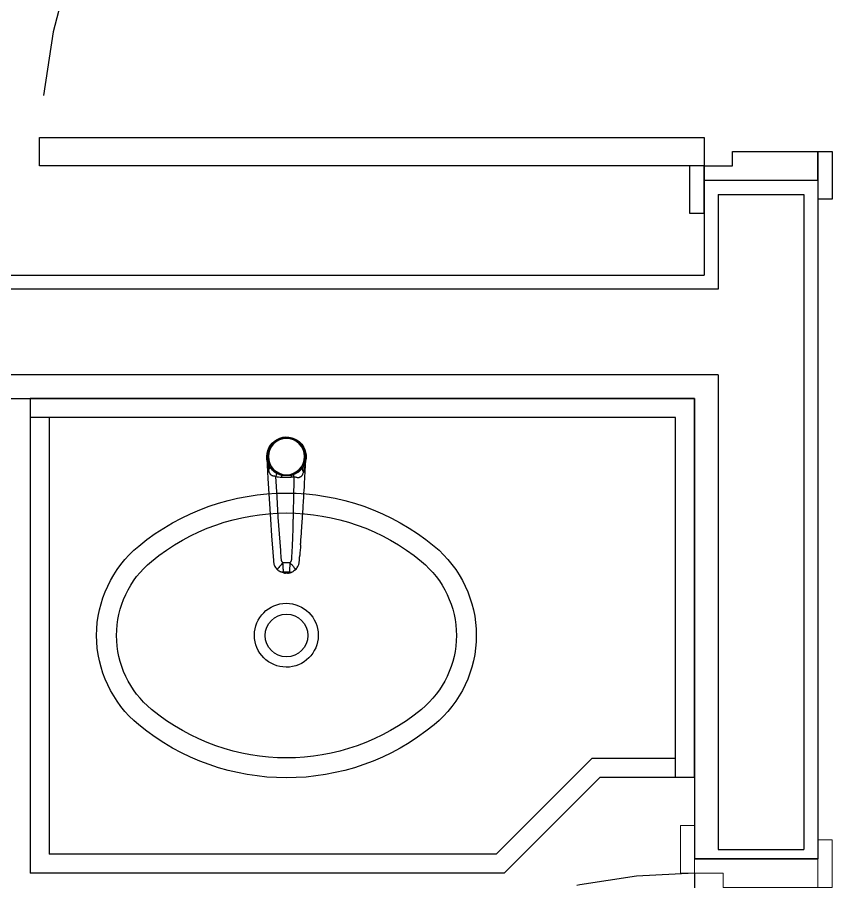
# Model space of a CAD drawing. Header units: millimetres. Extents: x 188.6 to 263.2, y 40.1 to 120.1.
# Drawn here: x 193.583 to 194.451, y 94.891 to 95.802 of the extents above; entities that cross this region are included whole.
import ezdxf

# ---------------------------------------------------------------- set-up
doc = ezdxf.new("R2010")
doc.units = ezdxf.units.MM
doc.linetypes.add('XREF-TIPO$0$HIDDEN2', pattern=[0.1875, 0.125, -0.0625])
doc.layers.add('ARQ', color=8, linetype='Continuous')

# ---------------------------------------------------------------- blocks, each defined once
blk = doc.blocks.new('XREF-TIPO$0$A$C281A5909')
at = {"color": 0}
for p, q in [((0.05, 0.755), (0.08, 0.755)), ((0.05, 0.155), (0.05, 0.755)), ((0.08, 0.755), (0.05, 0.755)), ((0.05, 0.755), (0.05, 0.155)), ((0.08, 0.755), (0.08, 0.155)), ((0.08, 0.155), (0.08, 0.755)), ((0.035, 0.015), (0.035, 0.155)), ((0.08, 0.155), (0.05, 0.155)), ((0.05, 0.155), (0.08, 0.155)), ((0.65, 0.155), (0.08, 0.155)), ((0.665, 0.025), (0.665, 0.155))]:
    blk.add_line(p, q, dxfattribs=at)
at = {"color": 0, "lineweight": 13}
for p, q in [((0, 0.155), (0, 0.17)), ((0, 0.17), (0.05, 0.17)), ((0.65, 0.155), (0.65, 0.17)), ((0.65, 0.17), (0.7, 0.17)), ((0.7, 0.17), (0.7, 0.155)), ((0, 0.155), (0.05, 0.155)), ((0.05, 0.155), (0.035, 0.155)), ((0.05, 0.155), (0.05, 0.125)), ((0.665, 0.155), (0.65, 0.155)), ((0.65, 0.125), (0.65, 0.155)), ((0.65, 0.155), (0.7, 0.155)), ((0.05, 0.125), (0.065, 0.125)), ((0.065, 0.125), (0.065, 0.025)), ((0.635, 0.025), (0.635, 0.125)), ((0.635, 0.125), (0.65, 0.125)), ((0.065, 0.025), (0.015, 0.025)), ((0.035, 0.025), (0.065, 0.025)), ((0.065, 0.025), (0.065, 0.01)), ((0.635, 0.025), (0.665, 0.025)), ((0.635, 0.01), (0.635, 0.025)), ((0.685, 0.025), (0.635, 0.025)), ((0.685, 0.025), (0.685, 0.01)), ((0.015, 0), (0.015, 0.015)), ((0.065, 0.01), (0.015, 0.01)), ((0.685, 0.01), (0.635, 0.01))]:
    blk.add_line(p, q, dxfattribs=at)
at = {"color": 0, "linetype": 'XREF-TIPO$0$HIDDEN2'}
blk.add_arc((0.05, 0.155), 0.6, 0, 90, dxfattribs=at)
blk = doc.blocks.new('XREF-TIPO$0$L59_p')
at = {"color": 252}
blk.add_lwpolyline([(0.15559, 0.09415, 0.358974), (-0.15559, 0.09415, 0.471698), (-0.15559, -0.09415, 0.358974), (0.15559, -0.09415, 0.471698)], format="xyb", close=True, dxfattribs=at)
for points in [[(0.14224, 0.07794, 0.358974), (-0.14224, 0.07794, 0.471698), (-0.14224, -0.07794, 0.358974), (0.14224, -0.07794, 0.471698)], [(0, 0.0225, 1), (0, -0.0225, 1)]]:
    blk.add_lwpolyline(points, format="xyb", close=True)
blk.add_lwpolyline([(0.0335, 0, 336.274616), (0.0335, -0.0004)], format="xyb")
blk = doc.blocks.new('XREF-TIPO$0$1198c35_p')
for p, q in [((-0.01142, 0.01112), (-0.01144, 0.01153)), ((-0.01141, 0.01109), (-0.01142, 0.01112)), ((0.02967, 0.01257), (0.02968, 0.01275)), ((0.02968, 0.01277), (0.02968, 0.01277)), ((0.00396, -0.00539), (0.00396, -0.00726)), ((0.00396, -0.00539), (0.01415, -0.00539)), ((0.01415, -0.00726), (0.00396, -0.00726)), ((0.01415, -0.00539), (0.01415, -0.00726)), ((0.00539, -0.09736), (0.01278, -0.09736)), ((0.02259, -0.09683), (0.02257, -0.097)), ((0.00608, -0.10751), (0.01208, -0.10751))]:
    blk.add_line(p, q)
for points in [[(-0.0088, -0.00253, 0), (-0.00959, 0.00023, 0), (-0.01024, 0.00302, 0), (-0.01088, 0.00654, 0), (-0.01117, 0.00863, 0), (-0.0113, 0.00982, 0), (-0.01136, 0.0105, 0), (-0.01139, 0.01076, 0), (-0.01139, 0.01084, 0), (-0.0114, 0.01092, 0), (-0.01141, 0.01099, 0), (-0.01141, 0.01102, 0), (-0.01141, 0.01105, 0), (-0.01141, 0.01107, 0), (-0.01141, 0.01109, 0), (-0.01142, 0.0111, 0), (-0.01142, 0.01111, 0), (-0.01142, 0.01112, 0)], [(-0.00771, -0.05162, 0), (-0.00777, -0.05077, 0), (-0.00784, -0.04962, 0), (-0.0079, -0.04877, 0), (-0.00796, -0.04786, 0), (-0.00797, -0.04762, 0), (-0.00799, -0.04736, 0), (-0.00801, -0.04711, 0), (-0.00802, -0.04684, 0), (-0.00804, -0.04658, 0), (-0.00806, -0.04631, 0), (-0.00824, -0.04351, 0), (-0.00841, -0.04086, 0), (-0.00857, -0.03838, 0), (-0.00872, -0.03606, 0), (-0.0088, -0.03467, 0), (-0.00891, -0.033, 0), (-0.00901, -0.03135, 0), (-0.00911, -0.02972, 0), (-0.00921, -0.02811, 0), (-0.00942, -0.0246, 0), (-0.00963, -0.02112, 0), (-0.00983, -0.01774, 0), (-0.01004, -0.01408, 0), (-0.01042, -0.00757, 0), (-0.01077, -0.0012, 0), (-0.0111, 0.00503, 0), (-0.01141, 0.01109, 0)], [(0.02966, 0.0125, 0), (0.02852, -0.0088, 0), (0.02726, -0.0301, 0), (0.0259, -0.05139, 0), (0.02469, -0.06893, 0), (0.0234, -0.08646, 0), (0.02272, -0.09523, 0), (0.02264, -0.0962, 0), (0.02261, -0.09664, 0), (0.02259, -0.09683, 0)], [(0.02966, 0.0125, 0), (0.02966, 0.0125, 0), (0.02966, 0.0125, 0), (0.02966, 0.01249, 0), (0.02966, 0.01248, 0), (0.02966, 0.01248, 0), (0.02966, 0.01247, 0), (0.02966, 0.01246, 0), (0.02966, 0.01244, 0), (0.02966, 0.01239, 0), (0.02965, 0.01234, 0), (0.02965, 0.01228, 0), (0.02964, 0.01212, 0), (0.02957, 0.01122, 0), (0.0295, 0.01031, 0), (0.02909, 0.00661, 0), (0.0285, 0.00291, 0), (0.02794, 0.00022, 0)], [(-0.00864, 0.00363, 0), (-0.00813, 0.00248, 0), (-0.00792, 0.0012, 0), (-0.00801, -0.00018, 0), (-0.0084, -0.00161, 0), (-0.0088, -0.00253, 0)], [(-0.00864, 0.00363, 0), (-0.00817, 0.00291, 0), (-0.00748, 0.00195, 0), (-0.00673, 0.00103, 0), (-0.00576, 0, 0), (-0.00471, -0.00095, 0), (-0.00352, -0.00188, 0), (-0.00226, -0.00273, 0), (-0.00138, -0.00325, 0), (-0.00047, -0.00373, 0), (0.00046, -0.00418, 0), (0.00142, -0.00458, 0)], [(0.01943, -0.00326, 0), (0.02053, -0.00258, 0), (0.02197, -0.00155, 0), (0.02333, -0.00041, 0), (0.02422, 0.00044, 0), (0.02505, 0.00135, 0), (0.02573, 0.00218, 0), (0.02636, 0.00305, 0), (0.02705, 0.00416, 0), (0.02766, 0.00532, 0)], [(0.02794, 0.00022, 0), (0.02771, -0.00069, 0), (0.02744, -0.00157, 0), (0.02711, -0.00243, 0), (0.0267, -0.00323, 0), (0.02639, -0.00372, 0), (0.02604, -0.00418, 0), (0.02578, -0.00447, 0), (0.02548, -0.00473, 0), (0.02517, -0.00498, 0), (0.02482, -0.0052, 0), (0.02445, -0.00539, 0), (0.02418, -0.0055, 0), (0.0239, -0.0056, 0), (0.02361, -0.00569, 0), (0.02325, -0.00578, 0), (0.02269, -0.00588, 0), (0.02211, -0.00596, 0), (0.02171, -0.00603, 0), (0.02132, -0.0061, 0), (0.02093, -0.00621, 0), (0.02075, -0.00628, 0), (0.02058, -0.00635, 0), (0.02042, -0.00643, 0), (0.02026, -0.00653, 0)], [(0.02766, 0.00532, 0), (0.02728, 0.00416, 0), (0.0272, 0.00289, 0), (0.02743, 0.00155, 0), (0.02794, 0.00022, 0)], [(0.00114, -0.00712, 0), (0.00114, -0.00712, 0), (0.00095, -0.00708, 0), (0.00076, -0.00706, 0), (0.00056, -0.00706, 0), (0.00026, -0.00707, 0), (-0.00005, -0.00711, 0), (-0.00083, -0.00726, 0), (-0.00162, -0.00741, 0), (-0.00215, -0.00749, 0), (-0.00267, -0.00755, 0), (-0.00303, -0.00757, 0), (-0.00338, -0.00757, 0), (-0.00372, -0.00756, 0), (-0.00398, -0.00754, 0), (-0.00424, -0.0075, 0), (-0.00454, -0.00744, 0), (-0.00483, -0.00737, 0), (-0.00512, -0.00727, 0), (-0.00553, -0.0071, 0), (-0.00592, -0.00688, 0), (-0.00614, -0.00674, 0), (-0.00635, -0.00658, 0), (-0.00675, -0.00624, 0), (-0.00708, -0.00589, 0), (-0.00738, -0.0055, 0), (-0.00766, -0.0051, 0), (-0.00804, -0.00442, 0), (-0.00837, -0.0037, 0), (-0.00859, -0.00313, 0), (-0.0088, -0.00253, 0)], [(0.00114, -0.00712, 0), (0.00124, -0.01027, 0), (0.00133, -0.01363, 0), (0.00142, -0.0172, 0), (0.00151, -0.02097, 0), (0.00159, -0.02447, 0), (0.00166, -0.02812, 0), (0.00169, -0.02926, 0), (0.00171, -0.03025, 0), (0.00173, -0.03124, 0), (0.00175, -0.03224, 0), (0.00177, -0.03323, 0), (0.00187, -0.03887, 0), (0.00198, -0.04452, 0), (0.002, -0.04563, 0), (0.00203, -0.04674, 0), (0.00205, -0.04785, 0), (0.00207, -0.04896, 0), (0.0021, -0.05006, 0), (0.00212, -0.05116, 0), (0.00215, -0.05227, 0), (0.00217, -0.05337, 0), (0.00226, -0.0572, 0), (0.00236, -0.0609, 0), (0.00247, -0.06445, 0), (0.00257, -0.06787, 0), (0.00267, -0.07076, 0), (0.00278, -0.07354, 0), (0.0028, -0.07425, 0), (0.00283, -0.07495, 0), (0.00286, -0.07564, 0), (0.00289, -0.07633, 0), (0.00292, -0.07701, 0), (0.00295, -0.07768, 0), (0.00304, -0.07978, 0), (0.00314, -0.08185, 0), (0.00324, -0.08389, 0), (0.00335, -0.08589, 0), (0.00346, -0.08787, 0), (0.00357, -0.08982, 0), (0.0036, -0.09021, 0), (0.00362, -0.0906, 0), (0.00365, -0.09099, 0), (0.00367, -0.09137, 0), (0.00369, -0.09174, 0), (0.00372, -0.09212, 0), (0.00374, -0.09249, 0), (0.00377, -0.09286, 0), (0.00379, -0.09326, 0), (0.00382, -0.09361, 0), (0.00384, -0.09391, 0), (0.00387, -0.09417, 0), (0.00388, -0.09437, 0), (0.00391, -0.09458, 0), (0.00394, -0.09479, 0), (0.00398, -0.09498, 0), (0.00402, -0.09516, 0), (0.00407, -0.09533, 0), (0.00412, -0.09549, 0), (0.00418, -0.09563, 0), (0.00434, -0.09596, 0), (0.00452, -0.09628, 0), (0.00471, -0.09658, 0), (0.00492, -0.09686, 0), (0.00515, -0.09712, 0), (0.00539, -0.09736, 0)], [(0.01278, -0.09736, 0), (0.01309, -0.09705, 0), (0.01337, -0.09672, 0), (0.01362, -0.09637, 0), (0.01385, -0.09599, 0), (0.014, -0.09568, 0), (0.01414, -0.09536, 0), (0.01429, -0.09482, 0), (0.01437, -0.09426, 0), (0.01441, -0.0937, 0), (0.01445, -0.09313, 0), (0.01513, -0.08439, 0), (0.01642, -0.0669, 0), (0.01762, -0.0494, 0), (0.01899, -0.02797, 0), (0.02026, -0.00653, 0)], [(0.02026, -0.00653, 0), (0.01877, -0.00685, 0), (0.01725, -0.00708, 0), (0.01571, -0.00722, 0), (0.01415, -0.00726, 0)], [(0.01943, -0.00326, 0), (0.01988, -0.00507, 0), (0.02026, -0.00653, 0)], [(-0.00583, -0.07845, 0), (-0.00589, -0.07765, 0), (-0.00592, -0.07716, 0), (-0.00596, -0.07666, 0), (-0.006, -0.07616, 0), (-0.00604, -0.07564, 0), (-0.00607, -0.07513, 0), (-0.0061, -0.07482, 0), (-0.00612, -0.0745, 0), (-0.00614, -0.07418, 0), (-0.00626, -0.07258, 0), (-0.00638, -0.07088, 0), (-0.00651, -0.06906, 0), (-0.00664, -0.06718, 0), (-0.00678, -0.06519, 0), (-0.00692, -0.06318, 0), (-0.00704, -0.06143, 0), (-0.00717, -0.05966, 0), (-0.00729, -0.05788, 0), (-0.00741, -0.05609, 0), (-0.00744, -0.05557, 0), (-0.00748, -0.05505, 0), (-0.00749, -0.05492, 0), (-0.00749, -0.05482, 0), (-0.00751, -0.05465, 0), (-0.00752, -0.05442, 0), (-0.00755, -0.05397, 0), (-0.00759, -0.05338, 0), (-0.00764, -0.05266, 0), (-0.0077, -0.05179, 0), (-0.00771, -0.05162, 0)], [(-0.00392, -0.09917, 0), (-0.00398, -0.09894, 0), (-0.00411, -0.09844, 0), (-0.00423, -0.09792, 0), (-0.00428, -0.09765, 0), (-0.00429, -0.09754, 0), (-0.0043, -0.09748, 0), (-0.00431, -0.09746, 0), (-0.00431, -0.09744, 0), (-0.00431, -0.09743, 0), (-0.00431, -0.09743, 0), (-0.00431, -0.09743, 0), (-0.00431, -0.09743, 0), (-0.00431, -0.09743, 0), (-0.00431, -0.09743, 0), (-0.00431, -0.09743, 0), (-0.00447, -0.09616, 0), (-0.00453, -0.09542, 0), (-0.00459, -0.09472, 0), (-0.00465, -0.09395, 0), (-0.0047, -0.09325, 0), (-0.00476, -0.09255, 0), (-0.00481, -0.09183, 0), (-0.00486, -0.09127, 0), (-0.0049, -0.09072, 0), (-0.00494, -0.09016, 0), (-0.00498, -0.08969, 0)], [(-0.00024, -0.10489, 0), (-0.00103, -0.1041, 0), (-0.00175, -0.10325, 0), (-0.0024, -0.10234, 0), (-0.00297, -0.10138, 0), (-0.00331, -0.10071, 0), (-0.0036, -0.10006, 0), (-0.00383, -0.09942, 0), (-0.00392, -0.09917, 0)], [(0.00539, -0.09736, 0), (0.00503, -0.09774, 0), (0.00466, -0.09814, 0), (0.00429, -0.09854, 0), (0.00391, -0.09896, 0), (0.00353, -0.09939, 0), (0.00316, -0.09982, 0), (0.00278, -0.10026, 0), (0.00242, -0.10069, 0), (0.00207, -0.10111, 0), (0.00174, -0.10153, 0), (0.00142, -0.10194, 0), (0.00113, -0.10232, 0), (0.00086, -0.10269, 0), (0.00061, -0.10303, 0), (0.0004, -0.10335, 0), (0.00021, -0.10364, 0), (0.00005, -0.10391, 0), (-0.00007, -0.10414, 0), (-0.00017, -0.10434, 0), (-0.00024, -0.10451, 0), (-0.00027, -0.10465, 0), (-0.00029, -0.10476, 0), (-0.00028, -0.10484, 0), (-0.00024, -0.10489, 0)], [(0.00539, -0.09736, 0), (0.00543, -0.09809, 0), (0.00548, -0.09883, 0), (0.00552, -0.09957, 0), (0.00557, -0.10031, 0), (0.00561, -0.10097, 0), (0.00565, -0.10162, 0), (0.0057, -0.10231, 0), (0.00574, -0.10298, 0), (0.00579, -0.10362, 0), (0.00583, -0.10422, 0), (0.00586, -0.10463, 0), (0.00589, -0.10501, 0), (0.00591, -0.10537, 0), (0.00595, -0.10585, 0), (0.00598, -0.10627, 0), (0.00601, -0.10665, 0), (0.00603, -0.10694, 0), (0.00605, -0.10718, 0), (0.00607, -0.10737, 0), (0.00608, -0.10751, 0)], [(0.01208, -0.10751, 0), (0.01209, -0.10739, 0), (0.01211, -0.10722, 0), (0.01212, -0.10702, 0), (0.01214, -0.10678, 0), (0.01217, -0.10646, 0), (0.0122, -0.10609, 0), (0.01223, -0.10568, 0), (0.01226, -0.10522, 0), (0.0123, -0.10472, 0), (0.01234, -0.10418, 0), (0.01238, -0.1036, 0), (0.01242, -0.103, 0), (0.01246, -0.10237, 0), (0.01249, -0.10197, 0), (0.01254, -0.10127, 0), (0.01258, -0.10055, 0), (0.01263, -0.09981, 0), (0.01267, -0.09908, 0), (0.01271, -0.09856, 0), (0.01274, -0.09805, 0), (0.01278, -0.09736, 0)], [(0.01278, -0.09736, 0), (0.01376, -0.09842, 0), (0.01471, -0.0995, 0), (0.0156, -0.10055, 0), (0.01641, -0.10155, 0), (0.0171, -0.10246, 0), (0.01767, -0.10327, 0), (0.01808, -0.10394, 0), (0.01834, -0.10445, 0), (0.01842, -0.10479, 0), (0.01838, -0.10493, 0)], [(0.02219, -0.09887, 0), (0.02219, -0.09887, 0), (0.02191, -0.0997, 0), (0.02155, -0.10058, 0), (0.02112, -0.10143, 0), (0.02055, -0.10237, 0), (0.01991, -0.10327, 0), (0.01918, -0.10413, 0), (0.01838, -0.10493, 0)], [(0.02257, -0.097, 0), (0.02257, -0.097, 0), (0.02251, -0.09747, 0), (0.02243, -0.09794, 0), (0.02232, -0.09841, 0), (0.02219, -0.09887, 0), (0.02219, -0.09887, 0)], [(0.00608, -0.10751, 0), (0.00469, -0.10745, 0), (0.00334, -0.10714, 0), (0.00207, -0.1066, 0), (0.00155, -0.10629, 0)], [(0.00594, -0.10815, 0), (0.00559, -0.10807, 0), (0.00505, -0.10792, 0), (0.00453, -0.10775, 0), (0.00403, -0.10757, 0), (0.00355, -0.10737, 0), (0.00301, -0.10712, 0), (0.0025, -0.10685, 0), (0.00206, -0.10661, 0)], [(0.00608, -0.10751, 0), (0.00644, -0.10772, 0), (0.00687, -0.10793, 0), (0.00722, -0.10807, 0), (0.00742, -0.10814, 0), (0.00765, -0.1082, 0), (0.00783, -0.10825, 0), (0.00792, -0.10827, 0), (0.00803, -0.10828, 0), (0.00807, -0.10829, 0)], [(0.00807, -0.10829, 0), (0.00705, -0.10835, 0), (0.00704, -0.10834, 0)], [(0.00704, -0.10834, 0), (0.00801, -0.10843, 0), (0.00876, -0.10845, 0), (0.00952, -0.10845, 0), (0.01027, -0.10842, 0), (0.01103, -0.10835, 0)], [(0.00807, -0.10829, 0), (0.00825, -0.10832, 0), (0.00843, -0.10835, 0), (0.00851, -0.10836, 0), (0.00859, -0.10837, 0), (0.00868, -0.10838, 0), (0.00877, -0.10839, 0), (0.00886, -0.1084, 0), (0.0089, -0.1084, 0), (0.00894, -0.1084, 0), (0.00899, -0.1084, 0), (0.00903, -0.1084, 0), (0.00907, -0.1084, 0), (0.00912, -0.1084, 0), (0.00918, -0.1084, 0), (0.00923, -0.10839, 0), (0.00928, -0.10839, 0), (0.00941, -0.10838, 0), (0.00953, -0.10837, 0), (0.00965, -0.10835, 0), (0.00976, -0.10834, 0), (0.01005, -0.10829, 0)], [(0.01005, -0.10829, 0), (0.01019, -0.10827, 0), (0.01032, -0.10824, 0), (0.01045, -0.10821, 0), (0.01067, -0.10815, 0), (0.01087, -0.10809, 0), (0.01106, -0.10803, 0), (0.01136, -0.1079, 0), (0.01163, -0.10777, 0), (0.01208, -0.10751, 0)], [(0.01103, -0.10835, 0), (0.01005, -0.10829, 0)], [(0.01208, -0.10751, 0), (0.01348, -0.10745, 0), (0.01483, -0.10714, 0), (0.01609, -0.1066, 0), (0.01661, -0.10629, 0)], [(0.01838, -0.10493, 0), (0.018, -0.10526, 0), (0.01761, -0.10558, 0), (0.01721, -0.10588, 0), (0.01707, -0.10598, 0), (0.01697, -0.10605, 0), (0.01687, -0.10612, 0), (0.01676, -0.10619, 0), (0.01672, -0.10622, 0), (0.01668, -0.10625, 0), (0.01664, -0.10627, 0), (0.01663, -0.10628, 0), (0.01662, -0.10628, 0), (0.01661, -0.10629, 0)]]:
    blk.add_polyline3d(points)
blk.add_circle((0.00905, 0.01435), 0.01905)
for centre, radius, start, end in [((0.00905, 0.01435), 0.02069, 0, 211.20826), ((0.00905, 0.01435), 0.02039, 284.46664, 255.53336), ((0.00905, 0.01435), 0.01954, 0, 180), ((0.00905, 0.01435), 0.01954, 180, 0), ((0.00905, 0.01435), 0.01954, 180, 270), ((0.00905, 0.01435), 0.01954, 270, 0), ((0.00905, 0.01435), 0.02069, 334.10447, 0), ((-0.56805, 0.05513), 0.57259, 353.75954, 354.01498), ((0.0039, 0.01927), 0.02653, 264.04055, 270.13401), ((0.00895, 0.01453), 0.02054, 248.47374, 255.93241), ((0.00916, 0.01452), 0.02053, 284.0619, 300.00272), ((3.00949, 0.1438), 3.0235, 184.21554, 184.42916), ((0.00892, -0.09499), 0.01349, 227.24072, 236.8896), ((0.00835, -0.09754), 0.01089, 257.22833, 263.09632), ((0.00981, -0.09756), 0.01086, 276.44562, 282.36143), ((0.00922, -0.09493), 0.01355, 282.40009, 303.03323)]:
    blk.add_arc(centre, radius, start, end)
blk = doc.blocks.new('XREF-TIPO$0$A$C2D591F4F')
at = {"color": 0}
blk.add_blockref('XREF-TIPO$0$L59_p', (0.2, 0.209), dxfattribs=at)
at = {"color": 0, "rotation": 180}
blk.add_blockref('XREF-TIPO$0$1198c35_p', (0.20905, 0.03499), dxfattribs=at)
blk = doc.blocks.new('XREF-TIPO$0$A$C6B2603DF')
at = {"color": 0}
for p, q in [((0.00075, 0.7), (0.50075, 0.7)), ((0.50075, 0.20075), (0.50075, 0.7)), ((0.02075, 0.68), (0.48075, 0.68)), ((0.48075, 0.20903), (0.48075, 0.68)), ((0.38, 0.10828), (0.48075, 0.20903)), ((0.4, 0.1), (0.50075, 0.20075)), ((0.38, 0.02), (0.38, 0.10828)), ((0.4, 0), (0.4, 0.1))]:
    blk.add_line(p, q, dxfattribs=at)
for points in [[(0.4, 0), (0.00075, 0), (0.00075, 0.7)], [(0.4, 0.02), (0.02075, 0.02), (0.02075, 0.7)]]:
    blk.add_lwpolyline(points, dxfattribs=at)
at = {"color": 0, "rotation": 270}
blk.add_blockref('XREF-TIPO$0$A$C2D591F4F', (0.04137, 0.63), dxfattribs=at)
blk = doc.blocks.new('XREF-TIPO$0$PORTA 70')
at = {"color": 0}
for p, q in [((36.26651, 23.8835), (36.28151, 23.8835)), ((36.26651, 23.8335), (36.26651, 23.8835)), ((36.28151, 23.8335), (36.28151, 23.8835)), ((36.40151, 23.8685), (36.41651, 23.8685)), ((36.40151, 23.8685), (36.40151, 23.8185)), ((36.41651, 23.8685), (36.41651, 23.8185)), ((36.28151, 23.8485), (36.28151, 23.8335)), ((36.40151, 23.8485), (36.28151, 23.8485)), ((36.40151, 23.8185), (36.40151, 23.8485)), ((36.28151, 23.8335), (36.26651, 23.8335)), ((36.31151, 23.8335), (36.28151, 23.8335)), ((36.31151, 23.8185), (36.31151, 23.8335)), ((36.40151, 23.8185), (36.31151, 23.8185)), ((36.41651, 23.8185), (36.40151, 23.8185)), ((36.31151, 23.1485), (36.40151, 23.1485)), ((36.31151, 23.1335), (36.31151, 23.1485)), ((36.40151, 23.1485), (36.41651, 23.1485)), ((36.40151, 23.1185), (36.40151, 23.1485)), ((36.40151, 23.1485), (36.40151, 23.0985)), ((36.41651, 23.1485), (36.41651, 23.0985)), ((36.26651, 23.0835), (36.26651, 23.1335)), ((36.28151, 23.1335), (36.31151, 23.1335)), ((36.28151, 23.0835), (36.28151, 23.1335)), ((36.28151, 23.1185), (36.40151, 23.1185)), ((36.41651, 23.0985), (36.40151, 23.0985)), ((36.28151, 23.0835), (36.26651, 23.0835))]:
    blk.add_line(p, q, dxfattribs=at)
blk.add_lwpolyline([(36.28151, 23.1635), (36.28151, 23.1335), (35.58151, 23.1335), (35.58151, 23.1635)], close=True, dxfattribs=at)
at = {"color": 0, "linetype": 'XREF-TIPO$0$HIDDEN2'}
blk.add_arc((36.28151, 23.1335), 0.7, 90, 180, dxfattribs=at)
blk = doc.blocks.new('A$C0BE265FA')
at = {"layer": 'ARQ'}
for p, q in [((-17.015, 7.75463), (-17.015, 7.63516)), ((-16.895, 7.75463), (-16.895, 7.02026)), ((-17, 7.72026), (-17, 7.62026)), ((-17, 7.72026), (-16.91, 7.72026)), ((-16.91, 7.72026), (-16.91, 7.03026)), ((-19.39002, 7.63516), (-17.015, 7.63516)), ((-17, 7.62026), (-19.38002, 7.62026)), ((-17, 7.53016), (-19.2, 7.53016)), ((-17, 7.53016), (-17, 7.03026)), ((-18.405, 7.50526), (-17.025, 7.50526)), ((-17.025, 7.50526), (-17.025, 7.02026)), ((-17, 7.03026), (-16.91, 7.03026)), ((-17.025, 7.02026), (-16.895, 7.02026))]:
    blk.add_line(p, q, dxfattribs=at)
blk.add_blockref('XREF-TIPO$0$PORTA 70', (-53.29651, -15.38324), dxfattribs=at)
at = {"layer": 'ARQ', "xscale": -1, "rotation": 90}
blk.add_blockref('XREF-TIPO$0$A$C6B2603DF', (-17.025, 7.50601), dxfattribs=at)
at = {"layer": 'ARQ', "rotation": 90}
blk.add_blockref('XREF-TIPO$0$A$C281A5909', (-16.87, 6.35526), dxfattribs=at)

msp = doc.modelspace()

# ---------------------------------------------------------------- block references
at = {"layer": 'ARQ'}
msp.add_blockref('A$C0BE265FA', (211.3213, 87.89475), dxfattribs=at)

doc.saveas('drawing.dxf')
